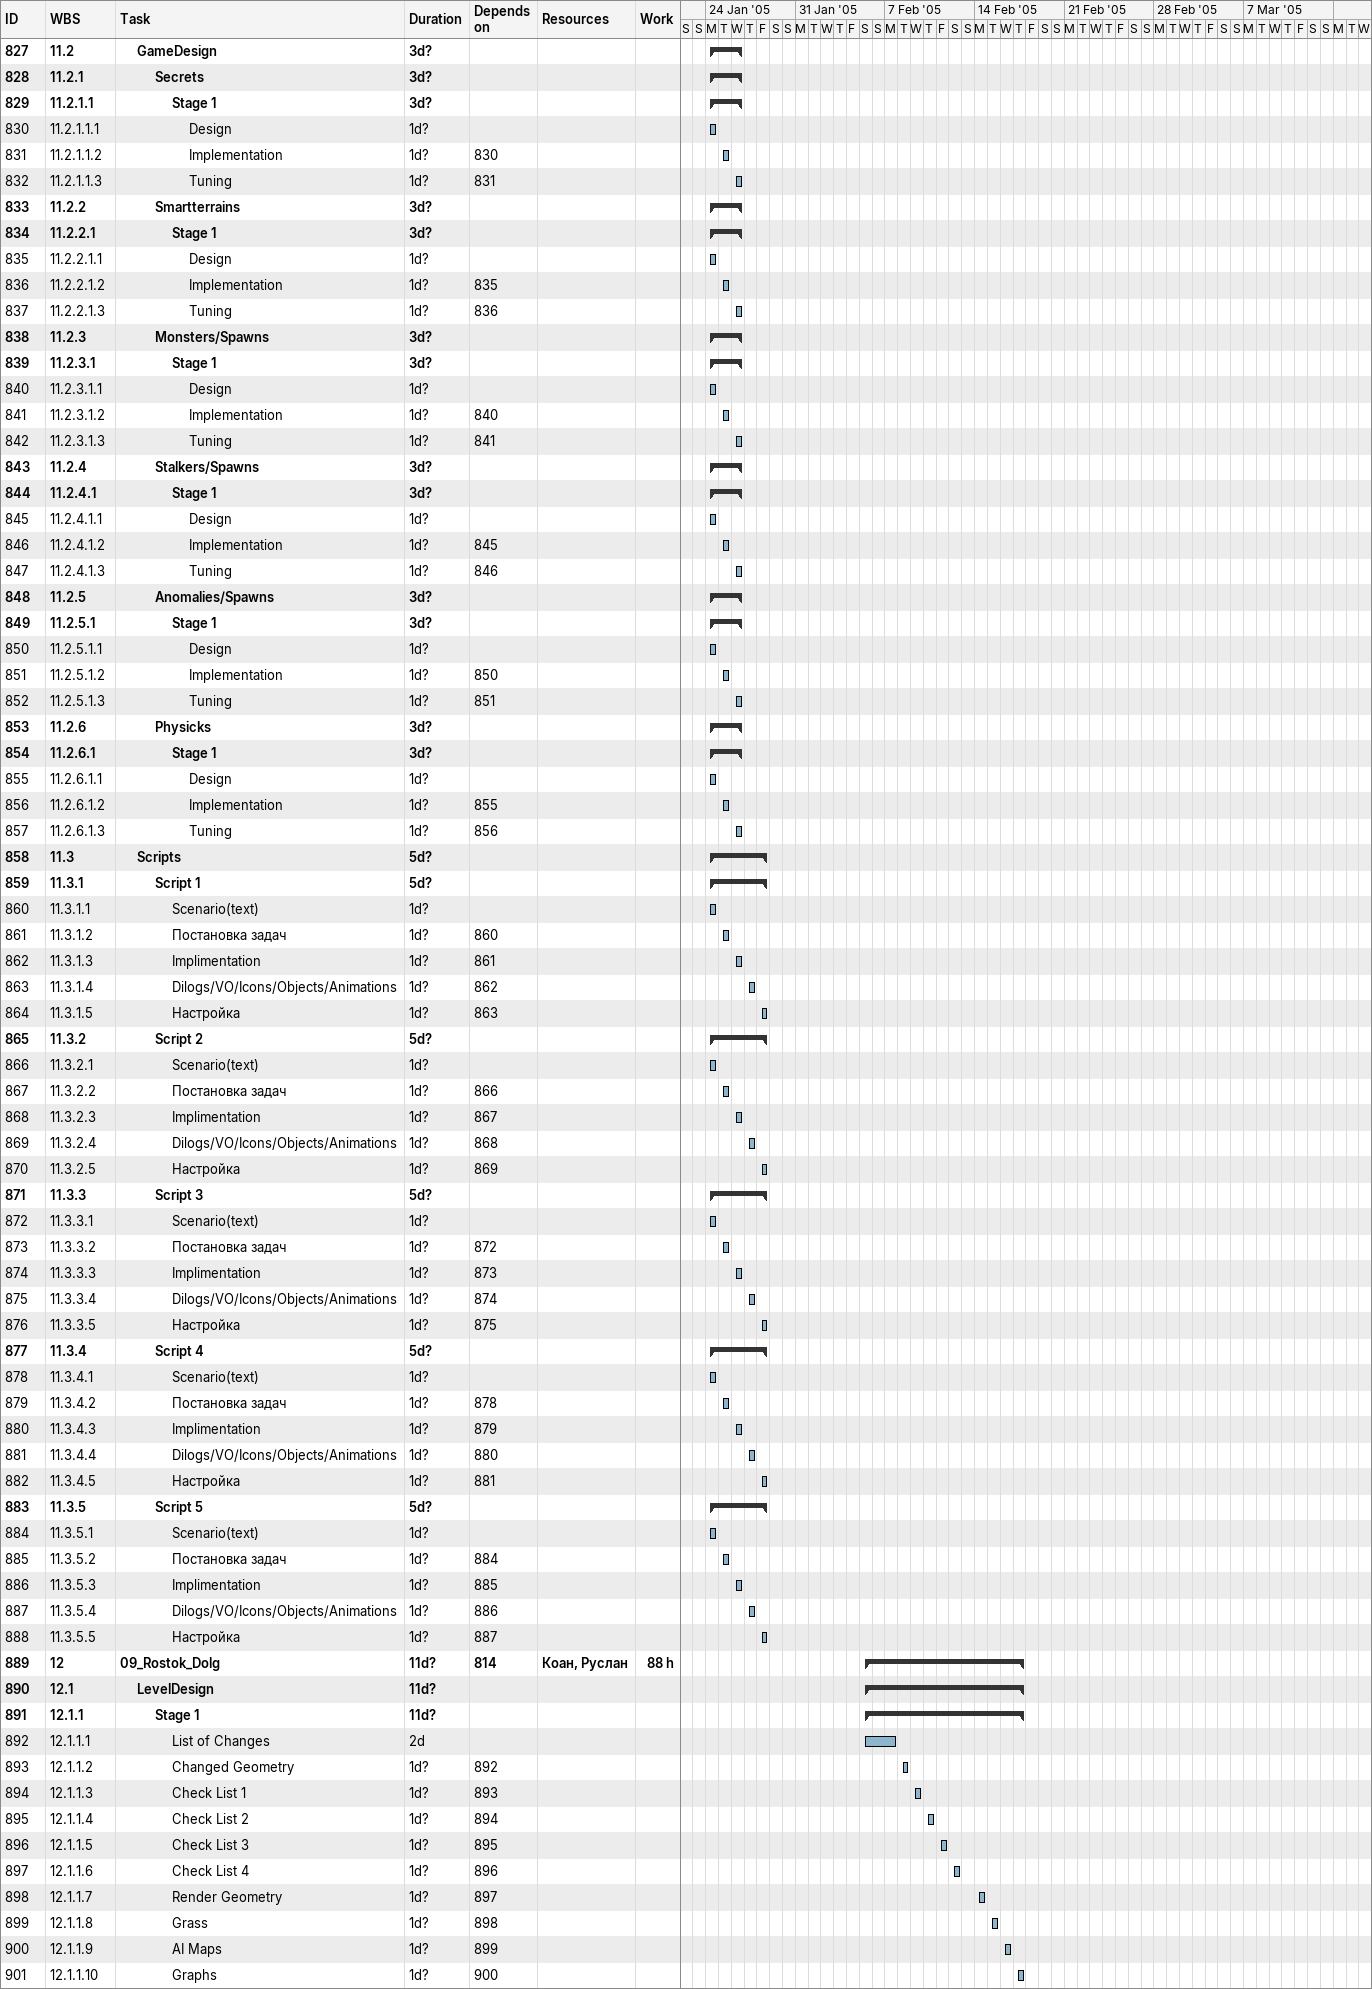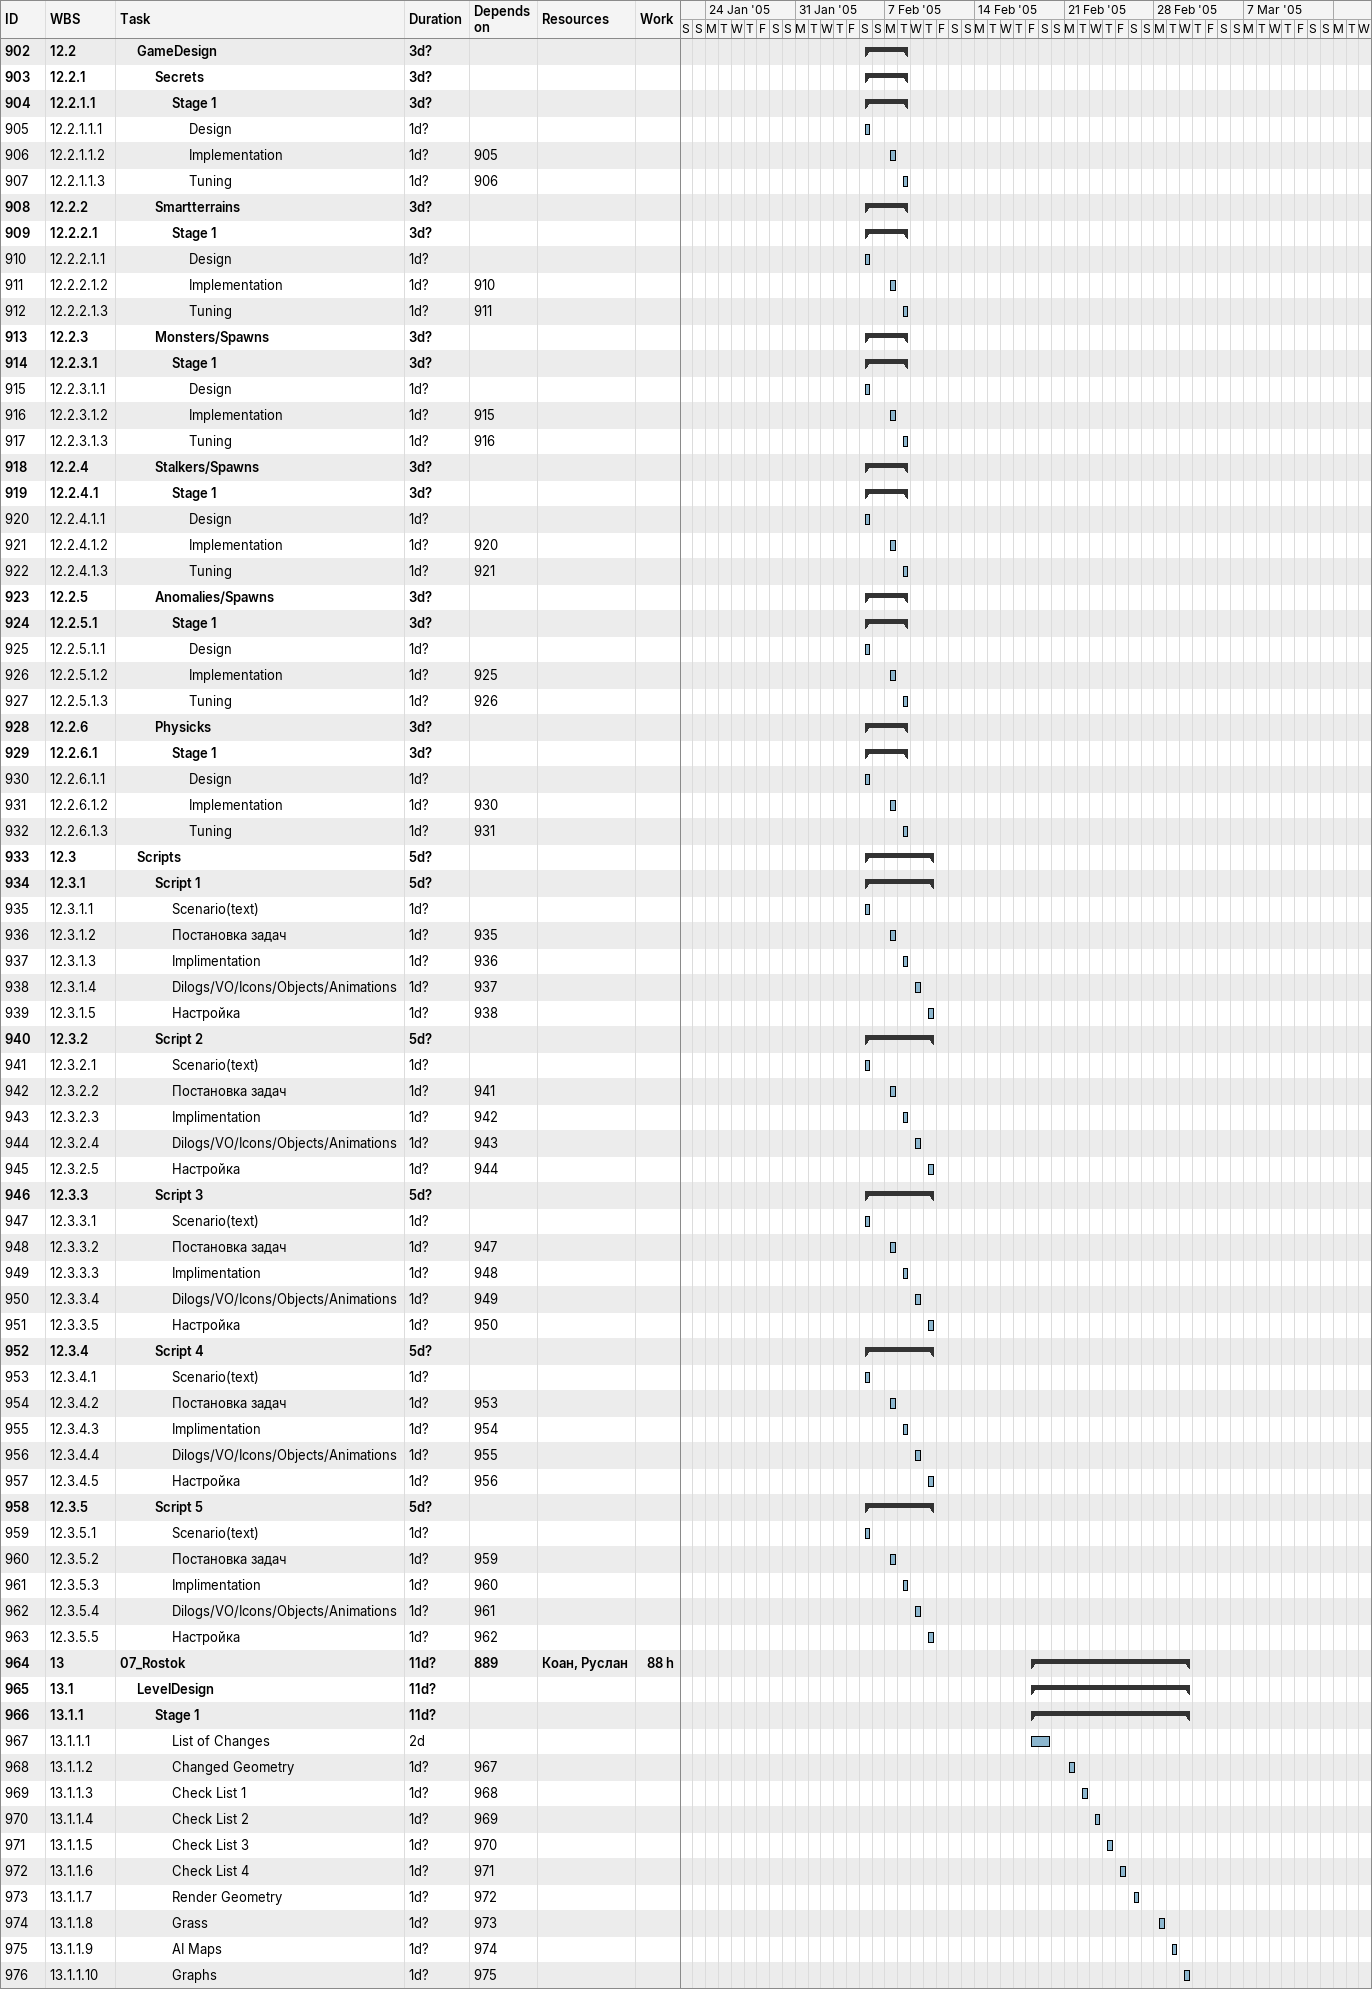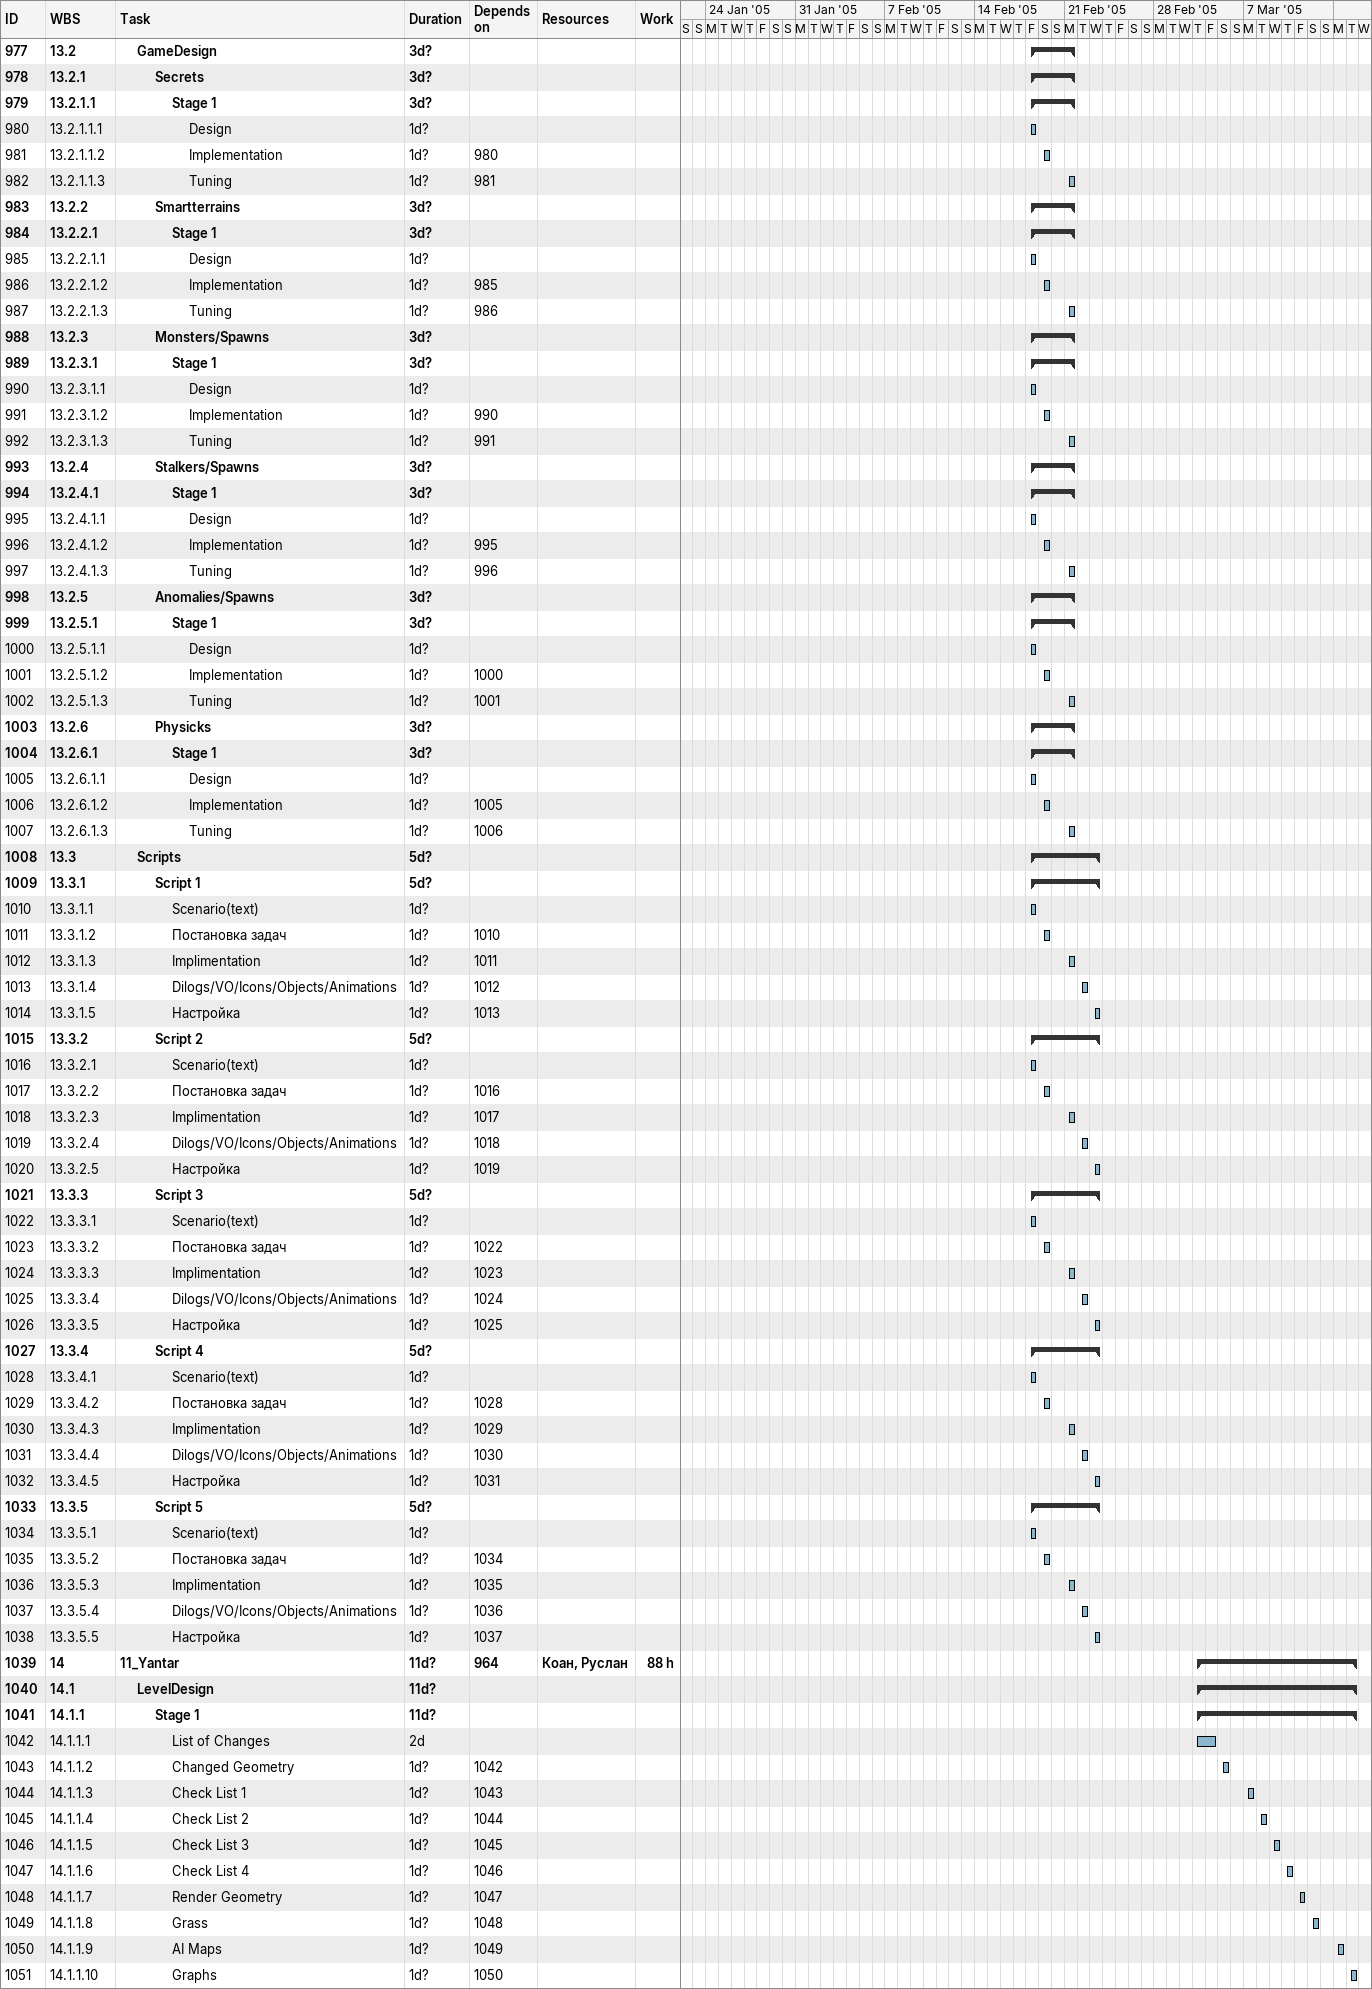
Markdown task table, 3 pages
| ID | WBS | Task | Duration | Start | Finish | Predecessors | Resources | Work (h) |
|---|---|---|---|---|---|---|---|---|
| 827 | 11.2 | **GameDesign** | 3d? | 2005-01-24 | 2005-01-26 |  |  |  |
| 828 | 11.2.1 | **Secrets** | 3d? | 2005-01-24 | 2005-01-26 |  |  |  |
| 829 | 11.2.1.1 | **Stage 1** | 3d? | 2005-01-24 | 2005-01-26 |  |  |  |
| 830 | 11.2.1.1.1 | Design | 1d? | 2005-01-24 | 2005-01-24 |  |  |  |
| 831 | 11.2.1.1.2 | Implementation | 1d? | 2005-01-25 | 2005-01-25 | 830 |  |  |
| 832 | 11.2.1.1.3 | Tuning | 1d? | 2005-01-26 | 2005-01-26 | 831 |  |  |
| 833 | 11.2.2 | **Smartterrains** | 3d? | 2005-01-24 | 2005-01-26 |  |  |  |
| 834 | 11.2.2.1 | **Stage 1** | 3d? | 2005-01-24 | 2005-01-26 |  |  |  |
| 835 | 11.2.2.1.1 | Design | 1d? | 2005-01-24 | 2005-01-24 |  |  |  |
| 836 | 11.2.2.1.2 | Implementation | 1d? | 2005-01-25 | 2005-01-25 | 835 |  |  |
| 837 | 11.2.2.1.3 | Tuning | 1d? | 2005-01-26 | 2005-01-26 | 836 |  |  |
| 838 | 11.2.3 | **Monsters/Spawns** | 3d? | 2005-01-24 | 2005-01-26 |  |  |  |
| 839 | 11.2.3.1 | **Stage 1** | 3d? | 2005-01-24 | 2005-01-26 |  |  |  |
| 840 | 11.2.3.1.1 | Design | 1d? | 2005-01-24 | 2005-01-24 |  |  |  |
| 841 | 11.2.3.1.2 | Implementation | 1d? | 2005-01-25 | 2005-01-25 | 840 |  |  |
| 842 | 11.2.3.1.3 | Tuning | 1d? | 2005-01-26 | 2005-01-26 | 841 |  |  |
| 843 | 11.2.4 | **Stalkers/Spawns** | 3d? | 2005-01-24 | 2005-01-26 |  |  |  |
| 844 | 11.2.4.1 | **Stage 1** | 3d? | 2005-01-24 | 2005-01-26 |  |  |  |
| 845 | 11.2.4.1.1 | Design | 1d? | 2005-01-24 | 2005-01-24 |  |  |  |
| 846 | 11.2.4.1.2 | Implementation | 1d? | 2005-01-25 | 2005-01-25 | 845 |  |  |
| 847 | 11.2.4.1.3 | Tuning | 1d? | 2005-01-26 | 2005-01-26 | 846 |  |  |
| 848 | 11.2.5 | **Anomalies/Spawns** | 3d? | 2005-01-24 | 2005-01-26 |  |  |  |
| 849 | 11.2.5.1 | **Stage 1** | 3d? | 2005-01-24 | 2005-01-26 |  |  |  |
| 850 | 11.2.5.1.1 | Design | 1d? | 2005-01-24 | 2005-01-24 |  |  |  |
| 851 | 11.2.5.1.2 | Implementation | 1d? | 2005-01-25 | 2005-01-25 | 850 |  |  |
| 852 | 11.2.5.1.3 | Tuning | 1d? | 2005-01-26 | 2005-01-26 | 851 |  |  |
| 853 | 11.2.6 | **Physicks** | 3d? | 2005-01-24 | 2005-01-26 |  |  |  |
| 854 | 11.2.6.1 | **Stage 1** | 3d? | 2005-01-24 | 2005-01-26 |  |  |  |
| 855 | 11.2.6.1.1 | Design | 1d? | 2005-01-24 | 2005-01-24 |  |  |  |
| 856 | 11.2.6.1.2 | Implementation | 1d? | 2005-01-25 | 2005-01-25 | 855 |  |  |
| 857 | 11.2.6.1.3 | Tuning | 1d? | 2005-01-26 | 2005-01-26 | 856 |  |  |
| 858 | 11.3 | **Scripts** | 5d? | 2005-01-24 | 2005-01-28 |  |  |  |
| 859 | 11.3.1 | **Script 1** | 5d? | 2005-01-24 | 2005-01-28 |  |  |  |
| 860 | 11.3.1.1 | Scenario(text) | 1d? | 2005-01-24 | 2005-01-24 |  |  |  |
| 861 | 11.3.1.2 | Постановка задач | 1d? | 2005-01-25 | 2005-01-25 | 860 |  |  |
| 862 | 11.3.1.3 | Implimentation | 1d? | 2005-01-26 | 2005-01-26 | 861 |  |  |
| 863 | 11.3.1.4 | Dilogs/VO/Icons/Objects/Animations | 1d? | 2005-01-27 | 2005-01-27 | 862 |  |  |
| 864 | 11.3.1.5 | Настройка | 1d? | 2005-01-28 | 2005-01-28 | 863 |  |  |
| 865 | 11.3.2 | **Script 2** | 5d? | 2005-01-24 | 2005-01-28 |  |  |  |
| 866 | 11.3.2.1 | Scenario(text) | 1d? | 2005-01-24 | 2005-01-24 |  |  |  |
| 867 | 11.3.2.2 | Постановка задач | 1d? | 2005-01-25 | 2005-01-25 | 866 |  |  |
| 868 | 11.3.2.3 | Implimentation | 1d? | 2005-01-26 | 2005-01-26 | 867 |  |  |
| 869 | 11.3.2.4 | Dilogs/VO/Icons/Objects/Animations | 1d? | 2005-01-27 | 2005-01-27 | 868 |  |  |
| 870 | 11.3.2.5 | Настройка | 1d? | 2005-01-28 | 2005-01-28 | 869 |  |  |
| 871 | 11.3.3 | **Script 3** | 5d? | 2005-01-24 | 2005-01-28 |  |  |  |
| 872 | 11.3.3.1 | Scenario(text) | 1d? | 2005-01-24 | 2005-01-24 |  |  |  |
| 873 | 11.3.3.2 | Постановка задач | 1d? | 2005-01-25 | 2005-01-25 | 872 |  |  |
| 874 | 11.3.3.3 | Implimentation | 1d? | 2005-01-26 | 2005-01-26 | 873 |  |  |
| 875 | 11.3.3.4 | Dilogs/VO/Icons/Objects/Animations | 1d? | 2005-01-27 | 2005-01-27 | 874 |  |  |
| 876 | 11.3.3.5 | Настройка | 1d? | 2005-01-28 | 2005-01-28 | 875 |  |  |
| 877 | 11.3.4 | **Script 4** | 5d? | 2005-01-24 | 2005-01-28 |  |  |  |
| 878 | 11.3.4.1 | Scenario(text) | 1d? | 2005-01-24 | 2005-01-24 |  |  |  |
| 879 | 11.3.4.2 | Постановка задач | 1d? | 2005-01-25 | 2005-01-25 | 878 |  |  |
| 880 | 11.3.4.3 | Implimentation | 1d? | 2005-01-26 | 2005-01-26 | 879 |  |  |
| 881 | 11.3.4.4 | Dilogs/VO/Icons/Objects/Animations | 1d? | 2005-01-27 | 2005-01-27 | 880 |  |  |
| 882 | 11.3.4.5 | Настройка | 1d? | 2005-01-28 | 2005-01-28 | 881 |  |  |
| 883 | 11.3.5 | **Script 5** | 5d? | 2005-01-24 | 2005-01-28 |  |  |  |
| 884 | 11.3.5.1 | Scenario(text) | 1d? | 2005-01-24 | 2005-01-24 |  |  |  |
| 885 | 11.3.5.2 | Постановка задач | 1d? | 2005-01-25 | 2005-01-25 | 884 |  |  |
| 886 | 11.3.5.3 | Implimentation | 1d? | 2005-01-26 | 2005-01-26 | 885 |  |  |
| 887 | 11.3.5.4 | Dilogs/VO/Icons/Objects/Animations | 1d? | 2005-01-27 | 2005-01-27 | 886 |  |  |
| 888 | 11.3.5.5 | Настройка | 1d? | 2005-01-28 | 2005-01-28 | 887 |  |  |
| 889 | 12 | **09_Rostok_Dolg** | 11d? | 2005-02-05 | 2005-02-17 | 814 | Коан, Руслан | 88 |
| 890 | 12.1 | **LevelDesign** | 11d? | 2005-02-05 | 2005-02-17 |  |  |  |
| 891 | 12.1.1 | **Stage 1** | 11d? | 2005-02-05 | 2005-02-17 |  |  |  |
| 892 | 12.1.1.1 | List of Changes | 2d | 2005-02-05 | 2005-02-07 |  |  |  |
| 893 | 12.1.1.2 | Changed Geometry | 1d? | 2005-02-08 | 2005-02-08 | 892 |  |  |
| 894 | 12.1.1.3 | Check List 1 | 1d? | 2005-02-09 | 2005-02-09 | 893 |  |  |
| 895 | 12.1.1.4 | Check List 2 | 1d? | 2005-02-10 | 2005-02-10 | 894 |  |  |
| 896 | 12.1.1.5 | Check List 3 | 1d? | 2005-02-11 | 2005-02-11 | 895 |  |  |
| 897 | 12.1.1.6 | Check List 4 | 1d? | 2005-02-12 | 2005-02-12 | 896 |  |  |
| 898 | 12.1.1.7 | Render Geometry | 1d? | 2005-02-14 | 2005-02-14 | 897 |  |  |
| 899 | 12.1.1.8 | Grass | 1d? | 2005-02-15 | 2005-02-15 | 898 |  |  |
| 900 | 12.1.1.9 | AI Maps | 1d? | 2005-02-16 | 2005-02-16 | 899 |  |  |
| 901 | 12.1.1.10 | Graphs | 1d? | 2005-02-17 | 2005-02-17 | 900 |  |  |
| 902 | 12.2 | **GameDesign** | 3d? | 2005-02-05 | 2005-02-08 |  |  |  |
| 903 | 12.2.1 | **Secrets** | 3d? | 2005-02-05 | 2005-02-08 |  |  |  |
| 904 | 12.2.1.1 | **Stage 1** | 3d? | 2005-02-05 | 2005-02-08 |  |  |  |
| 905 | 12.2.1.1.1 | Design | 1d? | 2005-02-05 | 2005-02-05 |  |  |  |
| 906 | 12.2.1.1.2 | Implementation | 1d? | 2005-02-07 | 2005-02-07 | 905 |  |  |
| 907 | 12.2.1.1.3 | Tuning | 1d? | 2005-02-08 | 2005-02-08 | 906 |  |  |
| 908 | 12.2.2 | **Smartterrains** | 3d? | 2005-02-05 | 2005-02-08 |  |  |  |
| 909 | 12.2.2.1 | **Stage 1** | 3d? | 2005-02-05 | 2005-02-08 |  |  |  |
| 910 | 12.2.2.1.1 | Design | 1d? | 2005-02-05 | 2005-02-05 |  |  |  |
| 911 | 12.2.2.1.2 | Implementation | 1d? | 2005-02-07 | 2005-02-07 | 910 |  |  |
| 912 | 12.2.2.1.3 | Tuning | 1d? | 2005-02-08 | 2005-02-08 | 911 |  |  |
| 913 | 12.2.3 | **Monsters/Spawns** | 3d? | 2005-02-05 | 2005-02-08 |  |  |  |
| 914 | 12.2.3.1 | **Stage 1** | 3d? | 2005-02-05 | 2005-02-08 |  |  |  |
| 915 | 12.2.3.1.1 | Design | 1d? | 2005-02-05 | 2005-02-05 |  |  |  |
| 916 | 12.2.3.1.2 | Implementation | 1d? | 2005-02-07 | 2005-02-07 | 915 |  |  |
| 917 | 12.2.3.1.3 | Tuning | 1d? | 2005-02-08 | 2005-02-08 | 916 |  |  |
| 918 | 12.2.4 | **Stalkers/Spawns** | 3d? | 2005-02-05 | 2005-02-08 |  |  |  |
| 919 | 12.2.4.1 | **Stage 1** | 3d? | 2005-02-05 | 2005-02-08 |  |  |  |
| 920 | 12.2.4.1.1 | Design | 1d? | 2005-02-05 | 2005-02-05 |  |  |  |
| 921 | 12.2.4.1.2 | Implementation | 1d? | 2005-02-07 | 2005-02-07 | 920 |  |  |
| 922 | 12.2.4.1.3 | Tuning | 1d? | 2005-02-08 | 2005-02-08 | 921 |  |  |
| 923 | 12.2.5 | **Anomalies/Spawns** | 3d? | 2005-02-05 | 2005-02-08 |  |  |  |
| 924 | 12.2.5.1 | **Stage 1** | 3d? | 2005-02-05 | 2005-02-08 |  |  |  |
| 925 | 12.2.5.1.1 | Design | 1d? | 2005-02-05 | 2005-02-05 |  |  |  |
| 926 | 12.2.5.1.2 | Implementation | 1d? | 2005-02-07 | 2005-02-07 | 925 |  |  |
| 927 | 12.2.5.1.3 | Tuning | 1d? | 2005-02-08 | 2005-02-08 | 926 |  |  |
| 928 | 12.2.6 | **Physicks** | 3d? | 2005-02-05 | 2005-02-08 |  |  |  |
| 929 | 12.2.6.1 | **Stage 1** | 3d? | 2005-02-05 | 2005-02-08 |  |  |  |
| 930 | 12.2.6.1.1 | Design | 1d? | 2005-02-05 | 2005-02-05 |  |  |  |
| 931 | 12.2.6.1.2 | Implementation | 1d? | 2005-02-07 | 2005-02-07 | 930 |  |  |
| 932 | 12.2.6.1.3 | Tuning | 1d? | 2005-02-08 | 2005-02-08 | 931 |  |  |
| 933 | 12.3 | **Scripts** | 5d? | 2005-02-05 | 2005-02-10 |  |  |  |
| 934 | 12.3.1 | **Script 1** | 5d? | 2005-02-05 | 2005-02-10 |  |  |  |
| 935 | 12.3.1.1 | Scenario(text) | 1d? | 2005-02-05 | 2005-02-05 |  |  |  |
| 936 | 12.3.1.2 | Постановка задач | 1d? | 2005-02-07 | 2005-02-07 | 935 |  |  |
| 937 | 12.3.1.3 | Implimentation | 1d? | 2005-02-08 | 2005-02-08 | 936 |  |  |
| 938 | 12.3.1.4 | Dilogs/VO/Icons/Objects/Animations | 1d? | 2005-02-09 | 2005-02-09 | 937 |  |  |
| 939 | 12.3.1.5 | Настройка | 1d? | 2005-02-10 | 2005-02-10 | 938 |  |  |
| 940 | 12.3.2 | **Script 2** | 5d? | 2005-02-05 | 2005-02-10 |  |  |  |
| 941 | 12.3.2.1 | Scenario(text) | 1d? | 2005-02-05 | 2005-02-05 |  |  |  |
| 942 | 12.3.2.2 | Постановка задач | 1d? | 2005-02-07 | 2005-02-07 | 941 |  |  |
| 943 | 12.3.2.3 | Implimentation | 1d? | 2005-02-08 | 2005-02-08 | 942 |  |  |
| 944 | 12.3.2.4 | Dilogs/VO/Icons/Objects/Animations | 1d? | 2005-02-09 | 2005-02-09 | 943 |  |  |
| 945 | 12.3.2.5 | Настройка | 1d? | 2005-02-10 | 2005-02-10 | 944 |  |  |
| 946 | 12.3.3 | **Script 3** | 5d? | 2005-02-05 | 2005-02-10 |  |  |  |
| 947 | 12.3.3.1 | Scenario(text) | 1d? | 2005-02-05 | 2005-02-05 |  |  |  |
| 948 | 12.3.3.2 | Постановка задач | 1d? | 2005-02-07 | 2005-02-07 | 947 |  |  |
| 949 | 12.3.3.3 | Implimentation | 1d? | 2005-02-08 | 2005-02-08 | 948 |  |  |
| 950 | 12.3.3.4 | Dilogs/VO/Icons/Objects/Animations | 1d? | 2005-02-09 | 2005-02-09 | 949 |  |  |
| 951 | 12.3.3.5 | Настройка | 1d? | 2005-02-10 | 2005-02-10 | 950 |  |  |
| 952 | 12.3.4 | **Script 4** | 5d? | 2005-02-05 | 2005-02-10 |  |  |  |
| 953 | 12.3.4.1 | Scenario(text) | 1d? | 2005-02-05 | 2005-02-05 |  |  |  |
| 954 | 12.3.4.2 | Постановка задач | 1d? | 2005-02-07 | 2005-02-07 | 953 |  |  |
| 955 | 12.3.4.3 | Implimentation | 1d? | 2005-02-08 | 2005-02-08 | 954 |  |  |
| 956 | 12.3.4.4 | Dilogs/VO/Icons/Objects/Animations | 1d? | 2005-02-09 | 2005-02-09 | 955 |  |  |
| 957 | 12.3.4.5 | Настройка | 1d? | 2005-02-10 | 2005-02-10 | 956 |  |  |
| 958 | 12.3.5 | **Script 5** | 5d? | 2005-02-05 | 2005-02-10 |  |  |  |
| 959 | 12.3.5.1 | Scenario(text) | 1d? | 2005-02-05 | 2005-02-05 |  |  |  |
| 960 | 12.3.5.2 | Постановка задач | 1d? | 2005-02-07 | 2005-02-07 | 959 |  |  |
| 961 | 12.3.5.3 | Implimentation | 1d? | 2005-02-08 | 2005-02-08 | 960 |  |  |
| 962 | 12.3.5.4 | Dilogs/VO/Icons/Objects/Animations | 1d? | 2005-02-09 | 2005-02-09 | 961 |  |  |
| 963 | 12.3.5.5 | Настройка | 1d? | 2005-02-10 | 2005-02-10 | 962 |  |  |
| 964 | 13 | **07_Rostok** | 11d? | 2005-02-18 | 2005-03-02 | 889 | Коан, Руслан | 88 |
| 965 | 13.1 | **LevelDesign** | 11d? | 2005-02-18 | 2005-03-02 |  |  |  |
| 966 | 13.1.1 | **Stage 1** | 11d? | 2005-02-18 | 2005-03-02 |  |  |  |
| 967 | 13.1.1.1 | List of Changes | 2d | 2005-02-18 | 2005-02-19 |  |  |  |
| 968 | 13.1.1.2 | Changed Geometry | 1d? | 2005-02-21 | 2005-02-21 | 967 |  |  |
| 969 | 13.1.1.3 | Check List 1 | 1d? | 2005-02-22 | 2005-02-22 | 968 |  |  |
| 970 | 13.1.1.4 | Check List 2 | 1d? | 2005-02-23 | 2005-02-23 | 969 |  |  |
| 971 | 13.1.1.5 | Check List 3 | 1d? | 2005-02-24 | 2005-02-24 | 970 |  |  |
| 972 | 13.1.1.6 | Check List 4 | 1d? | 2005-02-25 | 2005-02-25 | 971 |  |  |
| 973 | 13.1.1.7 | Render Geometry | 1d? | 2005-02-26 | 2005-02-26 | 972 |  |  |
| 974 | 13.1.1.8 | Grass | 1d? | 2005-02-28 | 2005-02-28 | 973 |  |  |
| 975 | 13.1.1.9 | AI Maps | 1d? | 2005-03-01 | 2005-03-01 | 974 |  |  |
| 976 | 13.1.1.10 | Graphs | 1d? | 2005-03-02 | 2005-03-02 | 975 |  |  |
| 977 | 13.2 | **GameDesign** | 3d? | 2005-02-18 | 2005-02-21 |  |  |  |
| 978 | 13.2.1 | **Secrets** | 3d? | 2005-02-18 | 2005-02-21 |  |  |  |
| 979 | 13.2.1.1 | **Stage 1** | 3d? | 2005-02-18 | 2005-02-21 |  |  |  |
| 980 | 13.2.1.1.1 | Design | 1d? | 2005-02-18 | 2005-02-18 |  |  |  |
| 981 | 13.2.1.1.2 | Implementation | 1d? | 2005-02-19 | 2005-02-19 | 980 |  |  |
| 982 | 13.2.1.1.3 | Tuning | 1d? | 2005-02-21 | 2005-02-21 | 981 |  |  |
| 983 | 13.2.2 | **Smartterrains** | 3d? | 2005-02-18 | 2005-02-21 |  |  |  |
| 984 | 13.2.2.1 | **Stage 1** | 3d? | 2005-02-18 | 2005-02-21 |  |  |  |
| 985 | 13.2.2.1.1 | Design | 1d? | 2005-02-18 | 2005-02-18 |  |  |  |
| 986 | 13.2.2.1.2 | Implementation | 1d? | 2005-02-19 | 2005-02-19 | 985 |  |  |
| 987 | 13.2.2.1.3 | Tuning | 1d? | 2005-02-21 | 2005-02-21 | 986 |  |  |
| 988 | 13.2.3 | **Monsters/Spawns** | 3d? | 2005-02-18 | 2005-02-21 |  |  |  |
| 989 | 13.2.3.1 | **Stage 1** | 3d? | 2005-02-18 | 2005-02-21 |  |  |  |
| 990 | 13.2.3.1.1 | Design | 1d? | 2005-02-18 | 2005-02-18 |  |  |  |
| 991 | 13.2.3.1.2 | Implementation | 1d? | 2005-02-19 | 2005-02-19 | 990 |  |  |
| 992 | 13.2.3.1.3 | Tuning | 1d? | 2005-02-21 | 2005-02-21 | 991 |  |  |
| 993 | 13.2.4 | **Stalkers/Spawns** | 3d? | 2005-02-18 | 2005-02-21 |  |  |  |
| 994 | 13.2.4.1 | **Stage 1** | 3d? | 2005-02-18 | 2005-02-21 |  |  |  |
| 995 | 13.2.4.1.1 | Design | 1d? | 2005-02-18 | 2005-02-18 |  |  |  |
| 996 | 13.2.4.1.2 | Implementation | 1d? | 2005-02-19 | 2005-02-19 | 995 |  |  |
| 997 | 13.2.4.1.3 | Tuning | 1d? | 2005-02-21 | 2005-02-21 | 996 |  |  |
| 998 | 13.2.5 | **Anomalies/Spawns** | 3d? | 2005-02-18 | 2005-02-21 |  |  |  |
| 999 | 13.2.5.1 | **Stage 1** | 3d? | 2005-02-18 | 2005-02-21 |  |  |  |
| 1000 | 13.2.5.1.1 | Design | 1d? | 2005-02-18 | 2005-02-18 |  |  |  |
| 1001 | 13.2.5.1.2 | Implementation | 1d? | 2005-02-19 | 2005-02-19 | 1000 |  |  |
| 1002 | 13.2.5.1.3 | Tuning | 1d? | 2005-02-21 | 2005-02-21 | 1001 |  |  |
| 1003 | 13.2.6 | **Physicks** | 3d? | 2005-02-18 | 2005-02-21 |  |  |  |
| 1004 | 13.2.6.1 | **Stage 1** | 3d? | 2005-02-18 | 2005-02-21 |  |  |  |
| 1005 | 13.2.6.1.1 | Design | 1d? | 2005-02-18 | 2005-02-18 |  |  |  |
| 1006 | 13.2.6.1.2 | Implementation | 1d? | 2005-02-19 | 2005-02-19 | 1005 |  |  |
| 1007 | 13.2.6.1.3 | Tuning | 1d? | 2005-02-21 | 2005-02-21 | 1006 |  |  |
| 1008 | 13.3 | **Scripts** | 5d? | 2005-02-18 | 2005-02-23 |  |  |  |
| 1009 | 13.3.1 | **Script 1** | 5d? | 2005-02-18 | 2005-02-23 |  |  |  |
| 1010 | 13.3.1.1 | Scenario(text) | 1d? | 2005-02-18 | 2005-02-18 |  |  |  |
| 1011 | 13.3.1.2 | Постановка задач | 1d? | 2005-02-19 | 2005-02-19 | 1010 |  |  |
| 1012 | 13.3.1.3 | Implimentation | 1d? | 2005-02-21 | 2005-02-21 | 1011 |  |  |
| 1013 | 13.3.1.4 | Dilogs/VO/Icons/Objects/Animations | 1d? | 2005-02-22 | 2005-02-22 | 1012 |  |  |
| 1014 | 13.3.1.5 | Настройка | 1d? | 2005-02-23 | 2005-02-23 | 1013 |  |  |
| 1015 | 13.3.2 | **Script 2** | 5d? | 2005-02-18 | 2005-02-23 |  |  |  |
| 1016 | 13.3.2.1 | Scenario(text) | 1d? | 2005-02-18 | 2005-02-18 |  |  |  |
| 1017 | 13.3.2.2 | Постановка задач | 1d? | 2005-02-19 | 2005-02-19 | 1016 |  |  |
| 1018 | 13.3.2.3 | Implimentation | 1d? | 2005-02-21 | 2005-02-21 | 1017 |  |  |
| 1019 | 13.3.2.4 | Dilogs/VO/Icons/Objects/Animations | 1d? | 2005-02-22 | 2005-02-22 | 1018 |  |  |
| 1020 | 13.3.2.5 | Настройка | 1d? | 2005-02-23 | 2005-02-23 | 1019 |  |  |
| 1021 | 13.3.3 | **Script 3** | 5d? | 2005-02-18 | 2005-02-23 |  |  |  |
| 1022 | 13.3.3.1 | Scenario(text) | 1d? | 2005-02-18 | 2005-02-18 |  |  |  |
| 1023 | 13.3.3.2 | Постановка задач | 1d? | 2005-02-19 | 2005-02-19 | 1022 |  |  |
| 1024 | 13.3.3.3 | Implimentation | 1d? | 2005-02-21 | 2005-02-21 | 1023 |  |  |
| 1025 | 13.3.3.4 | Dilogs/VO/Icons/Objects/Animations | 1d? | 2005-02-22 | 2005-02-22 | 1024 |  |  |
| 1026 | 13.3.3.5 | Настройка | 1d? | 2005-02-23 | 2005-02-23 | 1025 |  |  |
| 1027 | 13.3.4 | **Script 4** | 5d? | 2005-02-18 | 2005-02-23 |  |  |  |
| 1028 | 13.3.4.1 | Scenario(text) | 1d? | 2005-02-18 | 2005-02-18 |  |  |  |
| 1029 | 13.3.4.2 | Постановка задач | 1d? | 2005-02-19 | 2005-02-19 | 1028 |  |  |
| 1030 | 13.3.4.3 | Implimentation | 1d? | 2005-02-21 | 2005-02-21 | 1029 |  |  |
| 1031 | 13.3.4.4 | Dilogs/VO/Icons/Objects/Animations | 1d? | 2005-02-22 | 2005-02-22 | 1030 |  |  |
| 1032 | 13.3.4.5 | Настройка | 1d? | 2005-02-23 | 2005-02-23 | 1031 |  |  |
| 1033 | 13.3.5 | **Script 5** | 5d? | 2005-02-18 | 2005-02-23 |  |  |  |
| 1034 | 13.3.5.1 | Scenario(text) | 1d? | 2005-02-18 | 2005-02-18 |  |  |  |
| 1035 | 13.3.5.2 | Постановка задач | 1d? | 2005-02-19 | 2005-02-19 | 1034 |  |  |
| 1036 | 13.3.5.3 | Implimentation | 1d? | 2005-02-21 | 2005-02-21 | 1035 |  |  |
| 1037 | 13.3.5.4 | Dilogs/VO/Icons/Objects/Animations | 1d? | 2005-02-22 | 2005-02-22 | 1036 |  |  |
| 1038 | 13.3.5.5 | Настройка | 1d? | 2005-02-23 | 2005-02-23 | 1037 |  |  |
| 1039 | 14 | **11_Yantar** | 11d? | 2005-03-03 | 2005-03-15 | 964 | Коан, Руслан | 88 |
| 1040 | 14.1 | **LevelDesign** | 11d? | 2005-03-03 | 2005-03-15 |  |  |  |
| 1041 | 14.1.1 | **Stage 1** | 11d? | 2005-03-03 | 2005-03-15 |  |  |  |
| 1042 | 14.1.1.1 | List of Changes | 2d | 2005-03-03 | 2005-03-04 |  |  |  |
| 1043 | 14.1.1.2 | Changed Geometry | 1d? | 2005-03-05 | 2005-03-05 | 1042 |  |  |
| 1044 | 14.1.1.3 | Check List 1 | 1d? | 2005-03-07 | 2005-03-07 | 1043 |  |  |
| 1045 | 14.1.1.4 | Check List 2 | 1d? | 2005-03-08 | 2005-03-08 | 1044 |  |  |
| 1046 | 14.1.1.5 | Check List 3 | 1d? | 2005-03-09 | 2005-03-09 | 1045 |  |  |
| 1047 | 14.1.1.6 | Check List 4 | 1d? | 2005-03-10 | 2005-03-10 | 1046 |  |  |
| 1048 | 14.1.1.7 | Render Geometry | 1d? | 2005-03-11 | 2005-03-11 | 1047 |  |  |
| 1049 | 14.1.1.8 | Grass | 1d? | 2005-03-12 | 2005-03-12 | 1048 |  |  |
| 1050 | 14.1.1.9 | AI Maps | 1d? | 2005-03-14 | 2005-03-14 | 1049 |  |  |
| 1051 | 14.1.1.10 | Graphs | 1d? | 2005-03-15 | 2005-03-15 | 1050 |  |  |
